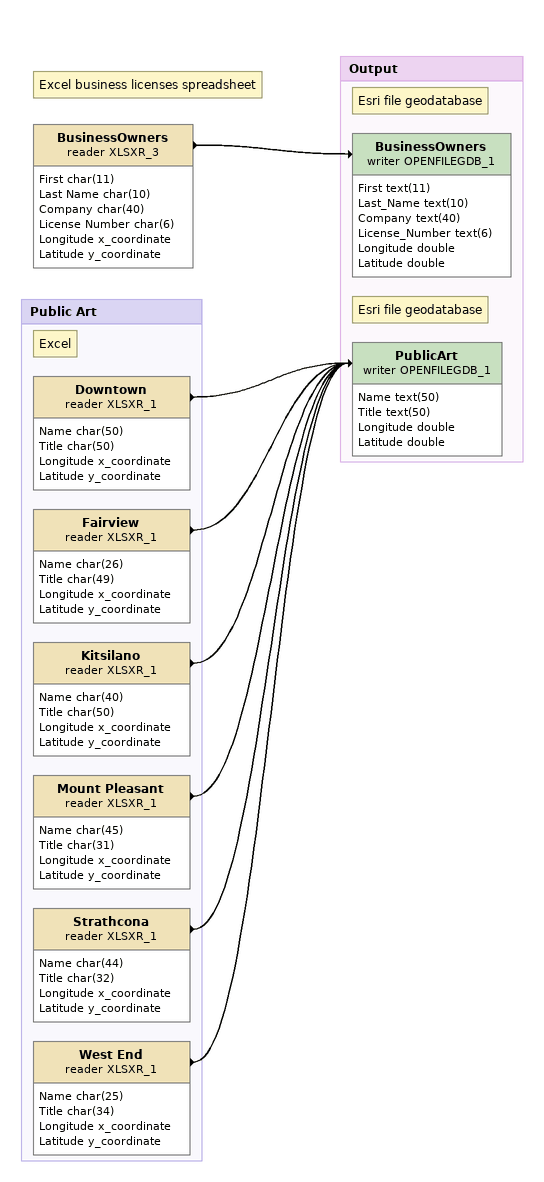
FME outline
Note: Excel business licenses spreadsheet
BusinessOwners (reader XLSXR_3)
    attributes: First char(11), Last Name char(10), Company char(40), License Number char(6), Longitude x_coordinate, Latitude y_coordinate
    -> BusinessOwners (writer OPENFILEGDB_1)

Bookmark: Output
Note: Esri file geodatabase
BusinessOwners (writer OPENFILEGDB_1)
    attributes: First text(11), Last_Name text(10), Company text(40), License_Number text(6), Longitude double, Latitude double
Note: Esri file geodatabase
PublicArt (writer OPENFILEGDB_1)
    attributes: Name text(50), Title text(50), Longitude double, Latitude double

Bookmark: Public Art
Note: Excel
Downtown (reader XLSXR_1)
    attributes: Name char(50), Title char(50), Longitude x_coordinate, Latitude y_coordinate
    -> PublicArt (writer OPENFILEGDB_1)
Fairview (reader XLSXR_1)
    attributes: Name char(26), Title char(49), Longitude x_coordinate, Latitude y_coordinate
    -> PublicArt (writer OPENFILEGDB_1)
Kitsilano (reader XLSXR_1)
    attributes: Name char(40), Title char(50), Longitude x_coordinate, Latitude y_coordinate
    -> PublicArt (writer OPENFILEGDB_1)
Mount Pleasant (reader XLSXR_1)
    attributes: Name char(45), Title char(31), Longitude x_coordinate, Latitude y_coordinate
    -> PublicArt (writer OPENFILEGDB_1)
Strathcona (reader XLSXR_1)
    attributes: Name char(44), Title char(32), Longitude x_coordinate, Latitude y_coordinate
    -> PublicArt (writer OPENFILEGDB_1)
West End (reader XLSXR_1)
    attributes: Name char(25), Title char(34), Longitude x_coordinate, Latitude y_coordinate
    -> PublicArt (writer OPENFILEGDB_1)
